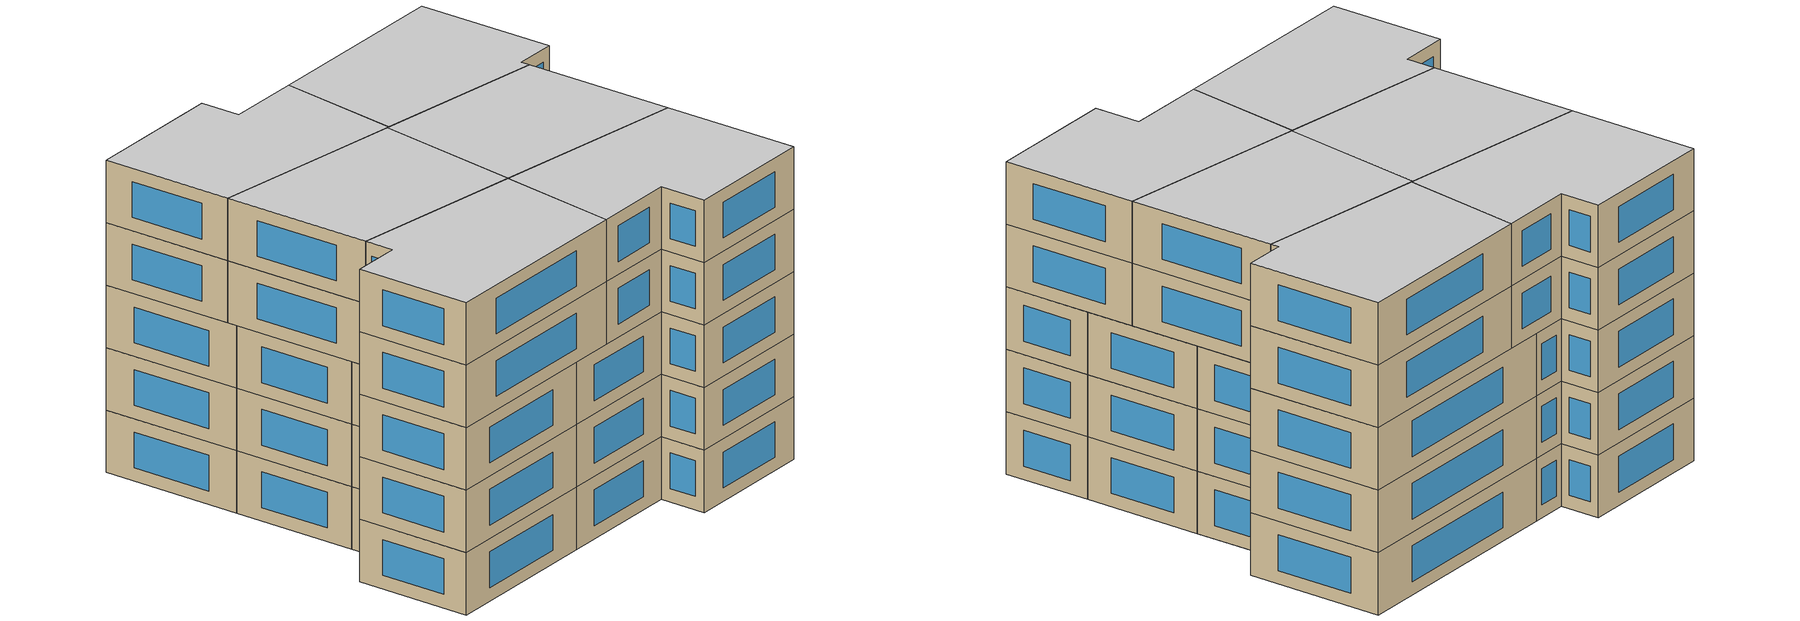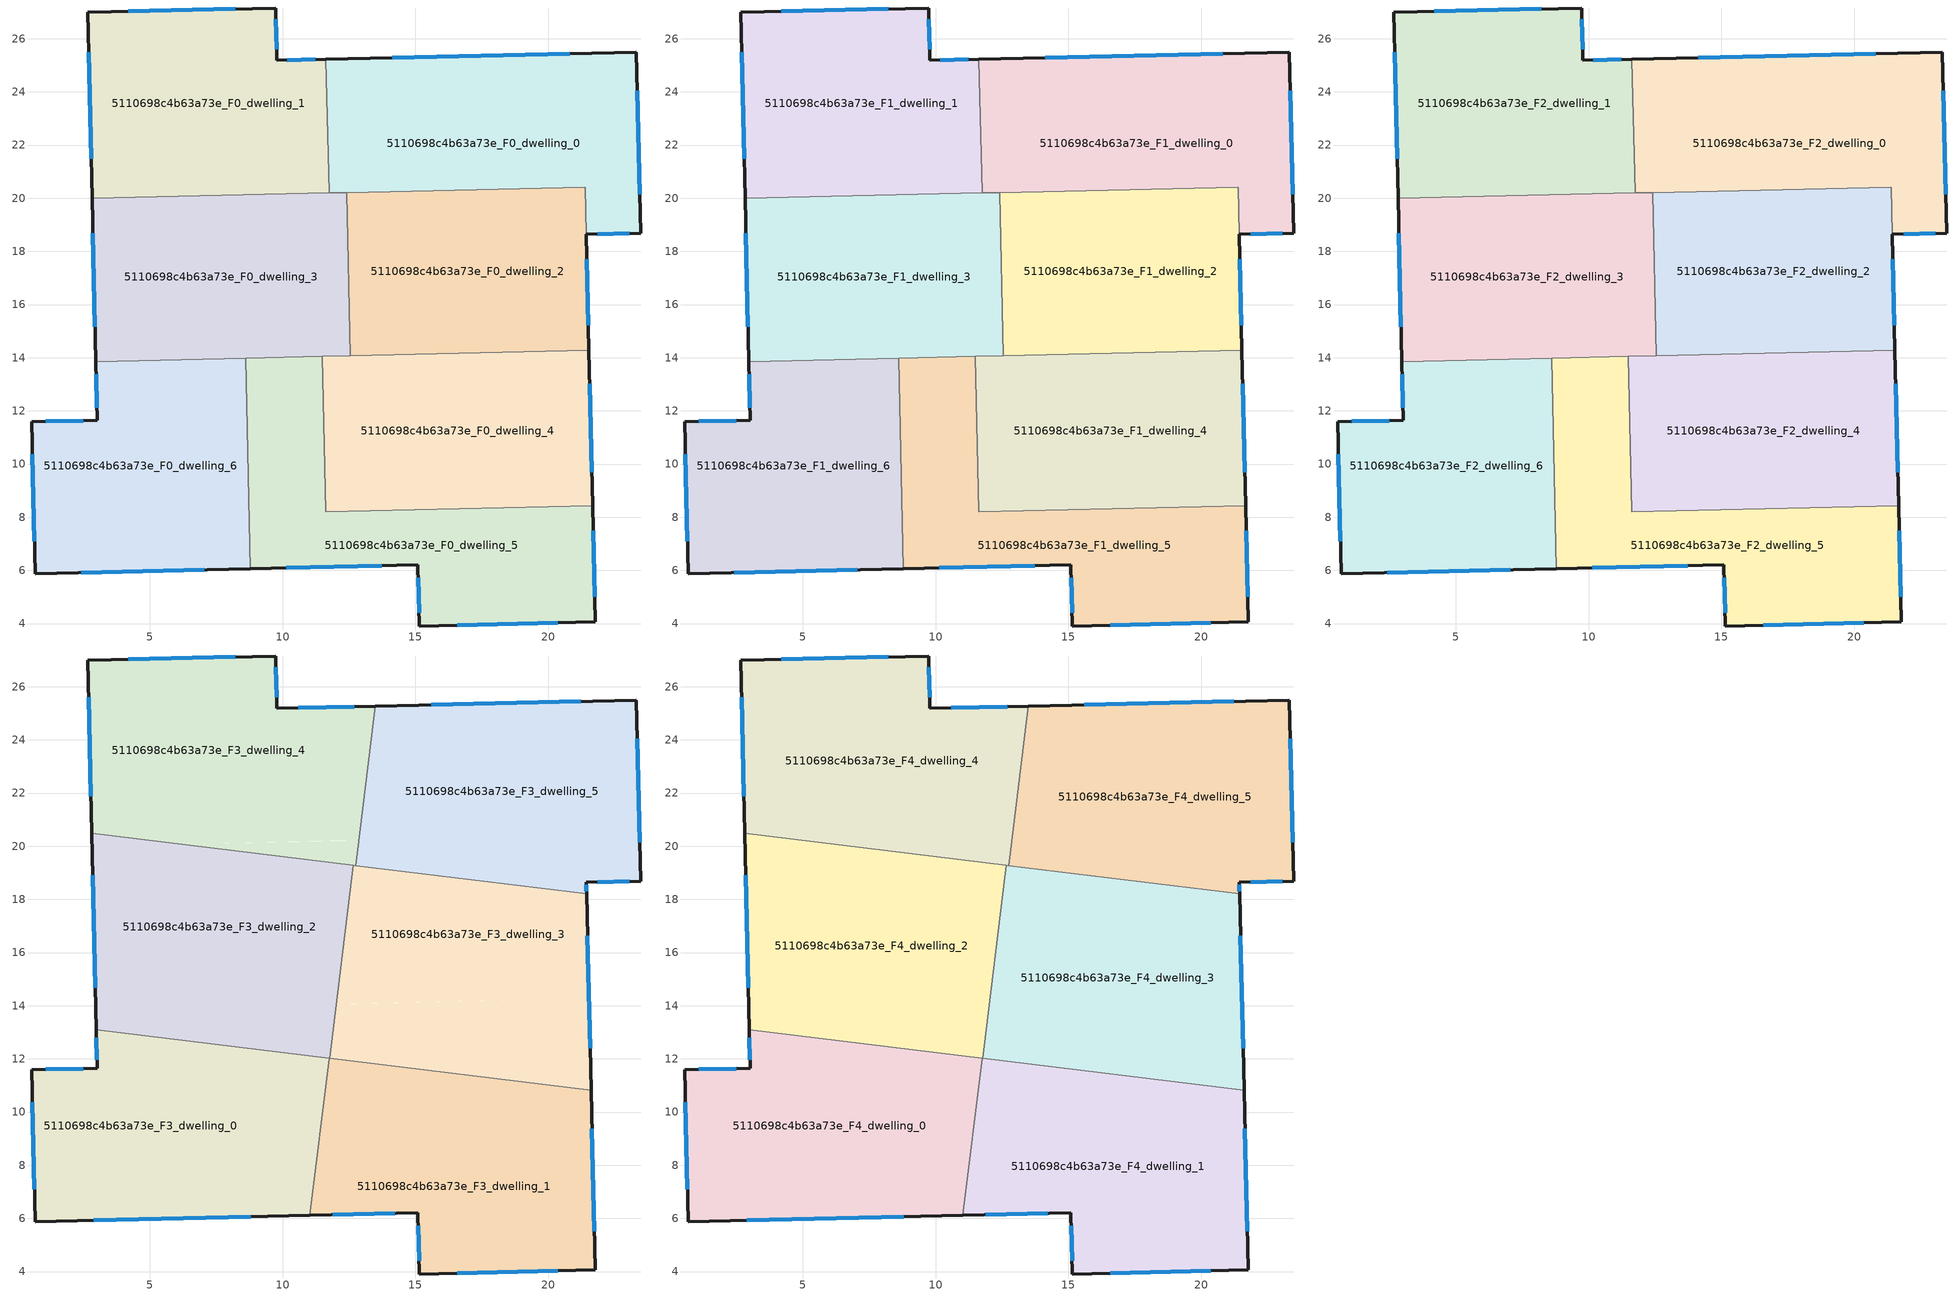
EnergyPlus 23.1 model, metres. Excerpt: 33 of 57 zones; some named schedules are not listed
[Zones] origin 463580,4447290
5110698c4b63a73e_F0_dwelling_0
 floor ground (EU_floor_Construction): 23.31,25.49 23.48,18.69 21.42,18.64 21.38,20.42 11.75,20.2 11.63,25.23 z0
 wall outside (EU_wall_Construction): 21.42,18.64 23.48,18.69 23.31,25.49 11.63,25.23 z0:3
 wall to 5110698c4b63a73e_F0_dwelling_1 (EU_wall_Construction): 11.63,25.23 11.75,20.2 z0:3
 wall to 5110698c4b63a73e_F0_dwelling_2 (EU_wall_Construction): 12.41,20.21 21.38,20.42 21.42,18.64 z0:3
 wall to 5110698c4b63a73e_F0_dwelling_3 (EU_wall_Construction): 11.75,20.2 12.41,20.21 z0:3
 window (EU_Window_Construction): 20.81,25.44 14.13,25.29 / 23.44,20.14 23.35,24.03 / 21.86,18.65 23.04,18.68 z0.64:2.36
5110698c4b63a73e_F0_dwelling_1
 floor ground (EU_floor_Construction): 11.63,25.23 11.75,20.2 2.83,20 2.67,26.99 9.74,27.16 9.79,25.19 z0
 wall outside (EU_wall_Construction): 11.63,25.23 9.79,25.19 9.74,27.16 2.67,26.99 2.83,20 z0:3
 wall to 5110698c4b63a73e_F0_dwelling_3 (EU_wall_Construction): 2.83,20 11.75,20.2 z0:3
 window (EU_Window_Construction): 8.23,27.12 4.19,27.03 / 9.78,25.61 9.75,26.74 / 11.24,25.22 10.19,25.2 / 2.71,25.49 2.8,21.49 z0.64:2.36
5110698c4b63a73e_F0_dwelling_2
 floor ground (EU_floor_Construction): 21.38,20.42 21.53,14.28 12.55,14.08 12.41,20.21 z0
 wall outside (EU_wall_Construction): 21.53,14.28 21.42,18.64 z0:3
 wall to 5110698c4b63a73e_F0_dwelling_3 (EU_wall_Construction): 12.41,20.21 12.55,14.08 z0:3
 wall to 5110698c4b63a73e_F0_dwelling_4 (EU_wall_Construction): 12.55,14.08 21.53,14.28 z0:3
 window (EU_Window_Construction): 21.5,15.22 21.45,17.71 z0.64:2.36
5110698c4b63a73e_F0_dwelling_3
 floor ground (EU_floor_Construction): 12.41,20.21 12.55,14.08 2.97,13.86 2.83,20 z0
 wall outside (EU_wall_Construction): 2.83,20 2.97,13.86 z0:3
 wall to 5110698c4b63a73e_F0_dwelling_6 (EU_wall_Construction): 2.97,13.86 8.61,13.99 z0:3
 wall to 5110698c4b63a73e_F0_dwelling_5 (EU_wall_Construction): 8.61,13.99 11.48,14.05 z0:3
 wall to 5110698c4b63a73e_F0_dwelling_4 (EU_wall_Construction): 11.48,14.05 12.55,14.08 z0:3
 window (EU_Window_Construction): 2.86,18.68 2.94,15.17 z0.64:2.36
5110698c4b63a73e_F0_dwelling_4
 floor ground (EU_floor_Construction): 21.53,14.28 21.66,8.43 11.62,8.2 11.48,14.05 z0
 wall outside (EU_wall_Construction): 21.66,8.43 21.53,14.28 z0:3
 wall to 5110698c4b63a73e_F0_dwelling_5 (EU_wall_Construction): 11.48,14.05 11.62,8.2 21.66,8.43 z0:3
 window (EU_Window_Construction): 21.63,9.68 21.55,13.03 z0.64:2.36
5110698c4b63a73e_F0_dwelling_5
 floor ground (EU_floor_Construction): 21.66,8.43 21.76,4.07 15.15,3.91 15.09,6.21 8.79,6.06 8.61,13.99 11.48,14.05 11.62,8.2 z0
 wall outside (EU_wall_Construction): 8.79,6.06 15.09,6.21 15.15,3.91 21.76,4.07 21.66,8.43 z0:3
 wall to 5110698c4b63a73e_F0_dwelling_6 (EU_wall_Construction): 8.61,13.99 8.79,6.06 z0:3
 window (EU_Window_Construction): 21.74,5 21.68,7.5 / 16.56,3.94 20.34,4.03 / 15.1,5.71 15.13,4.4 / 10.14,6.09 13.74,6.18 z0.64:2.36
5110698c4b63a73e_F0_dwelling_6
 floor ground (EU_floor_Construction): 8.61,13.99 8.79,6.06 0.69,5.88 0.56,11.59 3.03,11.65 2.97,13.86 z0
 wall outside (EU_wall_Construction): 2.97,13.86 3.03,11.65 0.56,11.59 0.69,5.88 8.79,6.06 z0:3
 window (EU_Window_Construction): 2.98,13.38 3.01,12.12 / 2.43,5.92 7.06,6.02 / 0.59,10.37 0.66,7.1 / 2.5,11.64 1.09,11.61 z0.64:2.36
5110698c4b63a73e_F1_dwelling_0
 floor to 5110698c4b63a73e_F0_dwelling_0 (EU_floor_Construction): 23.31,25.49 23.48,18.69 21.42,18.64 21.38,20.42 11.75,20.2 11.63,25.23 z3
 wall outside (EU_wall_Construction): 21.42,18.64 23.48,18.69 23.31,25.49 11.63,25.23 z3:6
 wall to 5110698c4b63a73e_F1_dwelling_1 (EU_wall_Construction): 11.63,25.23 11.75,20.2 z3:6
 wall to 5110698c4b63a73e_F1_dwelling_2 (EU_wall_Construction): 12.41,20.21 21.38,20.42 21.42,18.64 z3:6
 wall to 5110698c4b63a73e_F1_dwelling_3 (EU_wall_Construction): 11.75,20.2 12.41,20.21 z3:6
 window (EU_Window_Construction): 20.81,25.44 14.13,25.29 / 23.44,20.14 23.35,24.03 / 21.86,18.65 23.04,18.68 z3.64:5.36
5110698c4b63a73e_F1_dwelling_1
 floor to 5110698c4b63a73e_F0_dwelling_1 (EU_floor_Construction): 11.63,25.23 11.75,20.2 2.83,20 2.67,26.99 9.74,27.16 9.79,25.19 z3
 wall outside (EU_wall_Construction): 11.63,25.23 9.79,25.19 9.74,27.16 2.67,26.99 2.83,20 z3:6
 wall to 5110698c4b63a73e_F1_dwelling_3 (EU_wall_Construction): 2.83,20 11.75,20.2 z3:6
 window (EU_Window_Construction): 8.23,27.12 4.19,27.03 / 9.78,25.61 9.75,26.74 / 11.24,25.22 10.19,25.2 / 2.71,25.49 2.8,21.49 z3.64:5.36
5110698c4b63a73e_F1_dwelling_2
 floor to 5110698c4b63a73e_F0_dwelling_2 (EU_floor_Construction): 21.38,20.42 21.53,14.28 12.55,14.08 12.41,20.21 z3
 wall outside (EU_wall_Construction): 21.53,14.28 21.42,18.64 z3:6
 wall to 5110698c4b63a73e_F1_dwelling_3 (EU_wall_Construction): 12.41,20.21 12.55,14.08 z3:6
 wall to 5110698c4b63a73e_F1_dwelling_4 (EU_wall_Construction): 12.55,14.08 21.53,14.28 z3:6
 window (EU_Window_Construction): 21.5,15.22 21.45,17.71 z3.64:5.36
5110698c4b63a73e_F1_dwelling_3
 floor to 5110698c4b63a73e_F0_dwelling_3 (EU_floor_Construction): 12.41,20.21 12.55,14.08 2.97,13.86 2.83,20 z3
 wall outside (EU_wall_Construction): 2.83,20 2.97,13.86 z3:6
 wall to 5110698c4b63a73e_F1_dwelling_6 (EU_wall_Construction): 2.97,13.86 8.61,13.99 z3:6
 wall to 5110698c4b63a73e_F1_dwelling_5 (EU_wall_Construction): 8.61,13.99 11.48,14.05 z3:6
 wall to 5110698c4b63a73e_F1_dwelling_4 (EU_wall_Construction): 11.48,14.05 12.55,14.08 z3:6
 window (EU_Window_Construction): 2.86,18.68 2.94,15.17 z3.64:5.36
5110698c4b63a73e_F1_dwelling_4
 floor to 5110698c4b63a73e_F0_dwelling_4 (EU_floor_Construction): 21.53,14.28 21.66,8.43 11.62,8.2 11.48,14.05 z3
 wall outside (EU_wall_Construction): 21.66,8.43 21.53,14.28 z3:6
 wall to 5110698c4b63a73e_F1_dwelling_5 (EU_wall_Construction): 11.48,14.05 11.62,8.2 21.66,8.43 z3:6
 window (EU_Window_Construction): 21.63,9.68 21.55,13.03 z3.64:5.36
5110698c4b63a73e_F1_dwelling_5
 floor to 5110698c4b63a73e_F0_dwelling_5 (EU_floor_Construction): 21.66,8.43 21.76,4.07 15.15,3.91 15.09,6.21 8.79,6.06 8.61,13.99 11.48,14.05 11.62,8.2 z3
 wall outside (EU_wall_Construction): 8.79,6.06 15.09,6.21 15.15,3.91 21.76,4.07 21.66,8.43 z3:6
 wall to 5110698c4b63a73e_F1_dwelling_6 (EU_wall_Construction): 8.61,13.99 8.79,6.06 z3:6
 window (EU_Window_Construction): 21.74,5 21.68,7.5 / 16.56,3.94 20.34,4.03 / 15.1,5.71 15.13,4.4 / 10.14,6.09 13.74,6.18 z3.64:5.36
5110698c4b63a73e_F1_dwelling_6
 floor to 5110698c4b63a73e_F0_dwelling_6 (EU_floor_Construction): 8.61,13.99 8.79,6.06 0.69,5.88 0.56,11.59 3.03,11.65 2.97,13.86 z3
 wall outside (EU_wall_Construction): 2.97,13.86 3.03,11.65 0.56,11.59 0.69,5.88 8.79,6.06 z3:6
 window (EU_Window_Construction): 2.98,13.38 3.01,12.12 / 2.43,5.92 7.06,6.02 / 0.59,10.37 0.66,7.1 / 2.5,11.64 1.09,11.61 z3.64:5.36
5110698c4b63a73e_F2_dwelling_0
 floor to 5110698c4b63a73e_F1_dwelling_0 (EU_floor_Construction): 23.31,25.49 23.48,18.69 21.42,18.64 21.38,20.42 11.75,20.2 11.63,25.23 z6
 wall outside (EU_wall_Construction): 21.42,18.64 23.48,18.69 23.31,25.49 11.63,25.23 z6:9
 wall to 5110698c4b63a73e_F2_dwelling_1 (EU_wall_Construction): 11.63,25.23 11.75,20.2 z6:9
 wall to 5110698c4b63a73e_F2_dwelling_2 (EU_wall_Construction): 12.41,20.21 21.38,20.42 21.42,18.64 z6:9
 wall to 5110698c4b63a73e_F2_dwelling_3 (EU_wall_Construction): 11.75,20.2 12.41,20.21 z6:9
 window (EU_Window_Construction): 20.81,25.44 14.13,25.29 / 23.44,20.14 23.35,24.03 / 21.86,18.65 23.04,18.68 z6.64:8.36
5110698c4b63a73e_F2_dwelling_1
 floor to 5110698c4b63a73e_F1_dwelling_1 (EU_floor_Construction): 11.63,25.23 11.75,20.2 2.83,20 2.67,26.99 9.74,27.16 9.79,25.19 z6
 wall outside (EU_wall_Construction): 11.63,25.23 9.79,25.19 9.74,27.16 2.67,26.99 2.83,20 z6:9
 wall to 5110698c4b63a73e_F2_dwelling_3 (EU_wall_Construction): 2.83,20 11.75,20.2 z6:9
 window (EU_Window_Construction): 8.23,27.12 4.19,27.03 / 9.78,25.61 9.75,26.74 / 11.24,25.22 10.19,25.2 / 2.71,25.49 2.8,21.49 z6.64:8.36
5110698c4b63a73e_F2_dwelling_2
 floor to 5110698c4b63a73e_F1_dwelling_2 (EU_floor_Construction): 21.38,20.42 21.53,14.28 12.55,14.08 12.41,20.21 z6
 wall outside (EU_wall_Construction): 21.53,14.28 21.42,18.64 z6:9
 wall to 5110698c4b63a73e_F2_dwelling_3 (EU_wall_Construction): 12.41,20.21 12.55,14.08 z6:9
 wall to 5110698c4b63a73e_F2_dwelling_4 (EU_wall_Construction): 12.55,14.08 21.53,14.28 z6:9
 window (EU_Window_Construction): 21.5,15.22 21.45,17.71 z6.64:8.36
5110698c4b63a73e_F2_dwelling_3
 floor to 5110698c4b63a73e_F1_dwelling_3 (EU_floor_Construction): 12.41,20.21 12.55,14.08 2.97,13.86 2.83,20 z6
 wall outside (EU_wall_Construction): 2.83,20 2.97,13.86 z6:9
 wall to 5110698c4b63a73e_F2_dwelling_6 (EU_wall_Construction): 2.97,13.86 8.61,13.99 z6:9
 wall to 5110698c4b63a73e_F2_dwelling_5 (EU_wall_Construction): 8.61,13.99 11.48,14.05 z6:9
 wall to 5110698c4b63a73e_F2_dwelling_4 (EU_wall_Construction): 11.48,14.05 12.55,14.08 z6:9
 window (EU_Window_Construction): 2.86,18.68 2.94,15.17 z6.64:8.36
5110698c4b63a73e_F2_dwelling_4
 floor to 5110698c4b63a73e_F1_dwelling_4 (EU_floor_Construction): 21.53,14.28 21.66,8.43 11.62,8.2 11.48,14.05 z6
 wall outside (EU_wall_Construction): 21.66,8.43 21.53,14.28 z6:9
 wall to 5110698c4b63a73e_F2_dwelling_5 (EU_wall_Construction): 11.48,14.05 11.62,8.2 21.66,8.43 z6:9
 window (EU_Window_Construction): 21.63,9.68 21.55,13.03 z6.64:8.36
 ceiling adiabatic (EU_roof_Construction): 21.66,8.43 21.53,14.28 11.48,14.05 12.02,14.06 11.77,12.02 11.53,12.05 21.6,10.82 z9
5110698c4b63a73e_F2_dwelling_5
 floor to 5110698c4b63a73e_F1_dwelling_5 (EU_floor_Construction): 21.66,8.43 21.76,4.07 15.15,3.91 15.09,6.21 8.79,6.06 8.61,13.99 11.48,14.05 11.62,8.2 z6
 wall outside (EU_wall_Construction): 8.79,6.06 15.09,6.21 15.15,3.91 21.76,4.07 21.66,8.43 z6:9
 wall to 5110698c4b63a73e_F2_dwelling_6 (EU_wall_Construction): 8.61,13.99 8.79,6.06 z6:9
 window (EU_Window_Construction): 21.74,5 21.68,7.5 / 16.56,3.94 20.34,4.03 / 15.1,5.71 15.13,4.4 / 10.14,6.09 13.74,6.18 z6.64:8.36
5110698c4b63a73e_F2_dwelling_6
 floor to 5110698c4b63a73e_F1_dwelling_6 (EU_floor_Construction): 8.61,13.99 8.79,6.06 0.69,5.88 0.56,11.59 3.03,11.65 2.97,13.86 z6
 wall outside (EU_wall_Construction): 2.97,13.86 3.03,11.65 0.56,11.59 0.69,5.88 8.79,6.06 z6:9
 window (EU_Window_Construction): 2.98,13.38 3.01,12.12 / 2.43,5.92 7.06,6.02 / 0.59,10.37 0.66,7.1 / 2.5,11.64 1.09,11.61 z6.64:8.36
5110698c4b63a73e_F3_dwelling_0
 floor to 5110698c4b63a73e_F2_dwelling_6 (EU_floor_Construction): 8.65,12.41 8.79,6.06 0.69,5.88 0.56,11.59 3.03,11.65 2.99,13.1 z9
 floor to 5110698c4b63a73e_F2_dwelling_5 (EU_floor_Construction): 11.53,12.05 11.57,10.51 11.03,6.11 8.79,6.06 8.65,12.41 z9
 floor to 5110698c4b63a73e_F2_dwelling_4 (EU_floor_Construction): 11.75,12.03 11.57,10.51 11.53,12.05 z9
 wall outside (EU_wall_Construction): 2.99,13.1 3.03,11.65 0.56,11.59 0.69,5.88 11.03,6.11 z9:12
 wall to 5110698c4b63a73e_F3_dwelling_1 (EU_wall_Construction): 11.03,6.11 11.75,12.03 z9:12
 wall to 5110698c4b63a73e_F3_dwelling_2 (EU_wall_Construction): 11.75,12.03 2.99,13.1 z9:12
 window (EU_Window_Construction): 3,12.79 3.02,11.96 / 2.9,5.93 8.81,6.06 / 0.59,10.37 0.66,7.1 / 2.5,11.64 1.09,11.61 z9.64:11.36
5110698c4b63a73e_F3_dwelling_1
 floor to 5110698c4b63a73e_F2_dwelling_5 (EU_floor_Construction): 21.66,8.43 21.76,4.07 15.15,3.91 15.09,6.21 11.03,6.11 11.57,10.51 11.62,8.2 z9
 floor to 5110698c4b63a73e_F2_dwelling_4 (EU_floor_Construction): 21.6,10.82 21.66,8.43 11.62,8.2 11.57,10.51 11.75,12.03 z9
 wall outside (EU_wall_Construction): 11.03,6.11 15.09,6.21 15.15,3.91 21.76,4.07 21.6,10.82 z9:12
 wall to 5110698c4b63a73e_F3_dwelling_3 (EU_wall_Construction): 21.6,10.82 11.77,12.02 z9:12
 wall to 5110698c4b63a73e_F3_dwelling_2 (EU_wall_Construction): 11.77,12.02 11.75,12.03 z9:12
 window (EU_Window_Construction): 21.73,5.51 21.64,9.37 / 16.56,3.94 20.34,4.03 / 15.1,5.71 15.13,4.4 / 11.9,6.13 14.22,6.19 z9.64:11.36
5110698c4b63a73e_F3_dwelling_2
 floor to 5110698c4b63a73e_F2_dwelling_3 (EU_floor_Construction): 12.43,19.31 12.46,17.69 12.02,14.06 2.97,13.86 2.83,20 6.22,20.07 z9
 floor to 5110698c4b63a73e_F2_dwelling_6 (EU_floor_Construction): 8.61,13.99 8.65,12.41 2.99,13.1 2.97,13.86 z9
 floor to 5110698c4b63a73e_F2_dwelling_1 (EU_floor_Construction): 6.22,20.07 2.83,20 2.82,20.49 z9
 floor to 5110698c4b63a73e_F2_dwelling_2 (EU_floor_Construction): 12.66,19.28 12.46,17.69 12.43,19.31 z9
 floor to 5110698c4b63a73e_F2_dwelling_5 (EU_floor_Construction): 11.48,14.05 11.53,12.05 8.65,12.41 8.61,13.99 z9
 floor to 5110698c4b63a73e_F2_dwelling_4 (EU_floor_Construction): 12.02,14.06 11.77,12.02 11.53,12.05 11.48,14.05 z9
 wall outside (EU_wall_Construction): 2.82,20.49 2.99,13.1 z9:12
 wall to 5110698c4b63a73e_F3_dwelling_3 (EU_wall_Construction): 11.77,12.02 12.66,19.28 z9:12
 wall to 5110698c4b63a73e_F3_dwelling_4 (EU_wall_Construction): 12.66,19.28 2.82,20.49 z9:12
 window (EU_Window_Construction): 2.86,18.91 2.96,14.68 z9.64:11.36
5110698c4b63a73e_F3_dwelling_3
 floor to 5110698c4b63a73e_F2_dwelling_2 (EU_floor_Construction): 21.43,18.21 21.52,14.28 12.55,14.08 12.46,17.69 12.66,19.28 z9
 floor to 5110698c4b63a73e_F2_dwelling_3 (EU_floor_Construction): 12.46,17.69 12.55,14.08 12.02,14.06 z9
 floor adiabatic (EU_floor_Construction): 21.52,14.28 21.6,10.82 11.77,12.02 12.02,14.06 z9
 wall outside (EU_wall_Construction): 21.6,10.82 21.43,18.21 z9:12
 wall to 5110698c4b63a73e_F3_dwelling_5 (EU_wall_Construction): 21.43,18.21 12.75,19.27 z9:12
 wall to 5110698c4b63a73e_F3_dwelling_4 (EU_wall_Construction): 12.75,19.27 12.66,19.28 z9:12
 window (EU_Window_Construction): 21.57,12.4 21.47,16.62 z9.64:11.36
5110698c4b63a73e_F3_dwelling_4
 floor to 5110698c4b63a73e_F2_dwelling_1 (EU_floor_Construction): 11.63,25.23 11.75,20.2 6.22,20.07 2.82,20.49 2.67,26.99 9.74,27.16 9.79,25.19 z9
 floor to 5110698c4b63a73e_F2_dwelling_0 (EU_floor_Construction): 13.48,25.27 12.87,20.22 11.75,20.2 11.63,25.23 z9
 floor to 5110698c4b63a73e_F2_dwelling_3 (EU_floor_Construction): 12.41,20.21 12.43,19.31 6.22,20.07 z9
 floor to 5110698c4b63a73e_F2_dwelling_2 (EU_floor_Construction): 12.87,20.22 12.75,19.27 12.43,19.31 12.41,20.21 z9
 wall outside (EU_wall_Construction): 13.48,25.27 9.79,25.19 9.74,27.16 2.67,26.99 2.82,20.49 z9:12
 wall to 5110698c4b63a73e_F3_dwelling_5 (EU_wall_Construction): 12.75,19.27 13.48,25.27 z9:12
 window (EU_Window_Construction): 2.7,25.6 2.79,21.88 / 8.23,27.12 4.19,27.03 / 9.78,25.61 9.75,26.74 / 12.69,25.26 10.58,25.21 z9.64:11.36
5110698c4b63a73e_F3_dwelling_5
 floor to 5110698c4b63a73e_F2_dwelling_0 (EU_floor_Construction): 23.31,25.49 23.48,18.69 21.42,18.64 21.38,20.42 12.87,20.22 13.48,25.27 z9
 floor to 5110698c4b63a73e_F2_dwelling_2 (EU_floor_Construction): 21.38,20.42 21.43,18.21 12.75,19.27 12.87,20.22 z9
 wall outside (EU_wall_Construction): 21.43,18.21 21.42,18.64 23.48,18.69 23.31,25.49 13.48,25.27 z9:12
 window (EU_Window_Construction): 21.43,18.3 21.43,18.55 / 21.21,25.45 15.59,25.32 / 23.44,20.14 23.35,24.03 / 21.86,18.65 23.04,18.68 z9.64:11.36
5110698c4b63a73e_F4_dwelling_0
 floor to 5110698c4b63a73e_F3_dwelling_0 (EU_floor_Construction): 11.75,12.03 11.03,6.11 0.69,5.88 0.56,11.59 3.03,11.65 2.99,13.1 z12
 wall outside (EU_wall_Construction): 2.99,13.1 3.03,11.65 0.56,11.59 0.69,5.88 11.03,6.11 z12:15
 wall to 5110698c4b63a73e_F4_dwelling_1 (EU_wall_Construction): 11.03,6.11 11.75,12.03 z12:15
 wall to 5110698c4b63a73e_F4_dwelling_2 (EU_wall_Construction): 11.75,12.03 2.99,13.1 z12:15
 window (EU_Window_Construction): 3,12.79 3.02,11.96 / 2.9,5.93 8.81,6.06 / 0.59,10.37 0.66,7.1 / 2.5,11.64 1.09,11.61 z12.64:14.36
 ceiling to 5110698c4b63a73e_F5_dwelling_0 (EU_floor_Construction): 11.03,6.11 11.75,12.03 2.99,13.1 3.03,11.65 0.56,11.59 0.69,5.88 z15
5110698c4b63a73e_F4_dwelling_1
 floor to 5110698c4b63a73e_F3_dwelling_1 (EU_floor_Construction): 21.6,10.82 21.76,4.07 15.15,3.91 15.09,6.21 11.03,6.11 11.75,12.03 z12
 wall outside (EU_wall_Construction): 11.03,6.11 15.09,6.21 15.15,3.91 21.76,4.07 21.6,10.82 z12:15
 wall to 5110698c4b63a73e_F4_dwelling_3 (EU_wall_Construction): 21.6,10.82 11.77,12.02 z12:15
 wall to 5110698c4b63a73e_F4_dwelling_2 (EU_wall_Construction): 11.77,12.02 11.75,12.03 z12:15
 window (EU_Window_Construction): 21.73,5.51 21.64,9.37 / 16.56,3.94 20.34,4.03 / 15.1,5.71 15.13,4.4 / 11.9,6.13 14.22,6.19 z12.64:14.36
 ceiling to 5110698c4b63a73e_F5_dwelling_1 (EU_floor_Construction): 21.76,4.07 21.6,10.82 11.75,12.03 11.03,6.11 15.09,6.21 15.15,3.91 z15
5110698c4b63a73e_F4_dwelling_2
 floor to 5110698c4b63a73e_F3_dwelling_2 (EU_floor_Construction): 12.66,19.28 11.77,12.02 2.99,13.1 2.82,20.49 z12
 wall outside (EU_wall_Construction): 2.82,20.49 2.99,13.1 z12:15
 wall to 5110698c4b63a73e_F4_dwelling_3 (EU_wall_Construction): 11.77,12.02 12.66,19.28 z12:15
 wall to 5110698c4b63a73e_F4_dwelling_4 (EU_wall_Construction): 12.66,19.28 2.82,20.49 z12:15
 window (EU_Window_Construction): 2.86,18.91 2.96,14.68 z12.64:14.36
 ceiling to 5110698c4b63a73e_F5_dwelling_2 (EU_floor_Construction): 11.77,12.02 12.66,19.28 2.82,20.49 2.99,13.1 z15
5110698c4b63a73e_F4_dwelling_3
 floor to 5110698c4b63a73e_F3_dwelling_3 (EU_floor_Construction): 21.43,18.21 21.6,10.82 11.77,12.02 12.66,19.28 z12
 wall outside (EU_wall_Construction): 21.6,10.82 21.43,18.21 z12:15
 wall to 5110698c4b63a73e_F4_dwelling_5 (EU_wall_Construction): 21.43,18.21 12.75,19.27 z12:15
 wall to 5110698c4b63a73e_F4_dwelling_4 (EU_wall_Construction): 12.75,19.27 12.66,19.28 z12:15
 window (EU_Window_Construction): 21.57,12.4 21.47,16.62 z12.64:14.36
 ceiling to 5110698c4b63a73e_F5_dwelling_3 (EU_floor_Construction): 21.6,10.82 21.43,18.21 12.66,19.28 11.77,12.02 z15
5110698c4b63a73e_F4_dwelling_4
 floor to 5110698c4b63a73e_F3_dwelling_4 (EU_floor_Construction): 13.48,25.27 12.75,19.27 2.82,20.49 2.67,26.99 9.74,27.16 9.79,25.19 z12
 wall outside (EU_wall_Construction): 13.48,25.27 9.79,25.19 9.74,27.16 2.67,26.99 2.82,20.49 z12:15
 wall to 5110698c4b63a73e_F4_dwelling_5 (EU_wall_Construction): 12.75,19.27 13.48,25.27 z12:15
 window (EU_Window_Construction): 2.7,25.6 2.79,21.88 / 8.23,27.12 4.19,27.03 / 9.78,25.61 9.75,26.74 / 12.69,25.26 10.58,25.21 z12.64:14.36
 ceiling to 5110698c4b63a73e_F5_dwelling_4 (EU_floor_Construction): 12.75,19.27 13.48,25.27 9.79,25.19 9.74,27.16 2.67,26.99 2.82,20.49 z15
5110698c4b63a73e_F4_dwelling_5
 floor to 5110698c4b63a73e_F3_dwelling_5 (EU_floor_Construction): 23.31,25.49 23.48,18.69 21.42,18.64 21.43,18.21 12.75,19.27 13.48,25.27 z12
 wall outside (EU_wall_Construction): 21.43,18.21 21.42,18.64 23.48,18.69 23.31,25.49 13.48,25.27 z12:15
 window (EU_Window_Construction): 21.43,18.3 21.43,18.55 / 21.21,25.45 15.59,25.32 / 23.44,20.14 23.35,24.03 / 21.86,18.65 23.04,18.68 z12.64:14.36
 ceiling to 5110698c4b63a73e_F5_dwelling_5 (EU_floor_Construction): 23.48,18.69 23.31,25.49 13.48,25.27 12.75,19.27 21.43,18.21 21.42,18.64 z15
[Building]
EU S2 Campaign: North Axis=0; Terrain=City; Solar Distribution=FullExterior
[Site:Location]
Yerevan-Zvartnots.Intl.AP: Latitude=40.15; Longitude=44.383; Time Zone=4; Elevation=854
[SizingPeriod:WeatherFileDays]
AnnualSizingPeriod: Begin Month=1; Begin Day of Month=1; End Month=12; End Day of Month=31; Day of Week for Start Day=Monday; Use Weather File Daylight Saving Period=No; Use Weather File Rain and Snow Indicators=No
[MATERIAL]
EU_InternalMass_Material: Roughness=MediumRough; Thickness=0.1; Conductivity=1; Density=1800; Specific Heat=900; Thermal Absorptance=0.9; Solar Absorptance=0.7; Visible Absorptance=0.7
[MATERIAL:NOMASS] Roughness=MediumRough; Thermal Absorptance=0.9; Solar Absorptance=0.7; Visible Absorptance=0.7
Name | Thermal Resistance
EU_wall_NoMass | 1.05043
EU_roof_NoMass | 1.45357
EU_floor_NoMass | 0.478065
[WINDOWMATERIAL:SIMPLEGLAZINGSYSTEM]
EU_Window_SimpleGlazing: UFactor=2.5566; Solar Heat Gain Coefficient=0.75; Visible Transmittance=0.75
[CONSTRUCTION]
EU_wall_Construction: EU_wall_NoMass
EU_roof_Construction: EU_roof_NoMass
EU_floor_Construction: EU_floor_NoMass
EU_Window_Construction: EU_Window_SimpleGlazing
EU_InternalMass_Construction: EU_InternalMass_Material
[ZONE] Type=1; Multiplier=1; Ceiling Height=autocalculate; Floor Area=autocalculate; Part of Total Floor Area=Yes
Name | Volume
5110698c4b63a73e_F0_dwelling_0; 5110698c4b63a73e_F1_dwelling_0; 5110698c4b63a73e_F2_dwelling_0 | 187.305
5110698c4b63a73e_F3_dwelling_0; 5110698c4b63a73e_F4_dwelling_0; 5110698c4b63a73e_F3_dwelling_4; 5110698c4b63a73e_F4_dwelling_4 | 205.749
5110698c4b63a73e_F0_dwelling_1; 5110698c4b63a73e_F1_dwelling_1; 5110698c4b63a73e_F2_dwelling_1 | 176.364
5110698c4b63a73e_F3_dwelling_1; 5110698c4b63a73e_F4_dwelling_1 | 205.751
5110698c4b63a73e_F0_dwelling_2; 5110698c4b63a73e_F1_dwelling_2; 5110698c4b63a73e_F2_dwelling_2 | 165.368
5110698c4b63a73e_F3_dwelling_2; 5110698c4b63a73e_F4_dwelling_2 | 205.744
5110698c4b63a73e_F0_dwelling_3; 5110698c4b63a73e_F1_dwelling_3; 5110698c4b63a73e_F2_dwelling_3 | 176.361
5110698c4b63a73e_F3_dwelling_3; 5110698c4b63a73e_F4_dwelling_3 | 205.731
5110698c4b63a73e_F0_dwelling_4; 5110698c4b63a73e_F1_dwelling_4; 5110698c4b63a73e_F2_dwelling_4 | 176.345
5110698c4b63a73e_F0_dwelling_5; 5110698c4b63a73e_F1_dwelling_5; 5110698c4b63a73e_F2_dwelling_5 | 176.354
5110698c4b63a73e_F3_dwelling_5; 5110698c4b63a73e_F4_dwelling_5 | 205.753
5110698c4b63a73e_F0_dwelling_6; 5110698c4b63a73e_F1_dwelling_6; 5110698c4b63a73e_F2_dwelling_6 | 176.367
[INTERNALMASS] Construction=EU_InternalMass_Construction
Name | Zone or ZoneList | Surface Area
5110698c4b63a73e_F0_dwelling_0_EU_InternalMass | 5110698c4b63a73e_F0_dwelling_0 | 62.4339
5110698c4b63a73e_F0_dwelling_1_EU_InternalMass | 5110698c4b63a73e_F0_dwelling_1 | 58.7872
5110698c4b63a73e_F0_dwelling_2_EU_InternalMass | 5110698c4b63a73e_F0_dwelling_2 | 55.1405
5110698c4b63a73e_F0_dwelling_3_EU_InternalMass | 5110698c4b63a73e_F0_dwelling_3 | 58.7845
5110698c4b63a73e_F0_dwelling_4_EU_InternalMass | 5110698c4b63a73e_F0_dwelling_4 | 58.7817
5110698c4b63a73e_F0_dwelling_5_EU_InternalMass | 5110698c4b63a73e_F0_dwelling_5 | 58.7843
5110698c4b63a73e_F0_dwelling_6_EU_InternalMass | 5110698c4b63a73e_F0_dwelling_6 | 58.7875
5110698c4b63a73e_F1_dwelling_0_EU_InternalMass | 5110698c4b63a73e_F1_dwelling_0 | 62.4339
5110698c4b63a73e_F1_dwelling_1_EU_InternalMass | 5110698c4b63a73e_F1_dwelling_1 | 58.7872
5110698c4b63a73e_F1_dwelling_2_EU_InternalMass | 5110698c4b63a73e_F1_dwelling_2 | 55.1405
5110698c4b63a73e_F1_dwelling_3_EU_InternalMass | 5110698c4b63a73e_F1_dwelling_3 | 58.7845
5110698c4b63a73e_F1_dwelling_4_EU_InternalMass | 5110698c4b63a73e_F1_dwelling_4 | 58.7817
5110698c4b63a73e_F1_dwelling_5_EU_InternalMass | 5110698c4b63a73e_F1_dwelling_5 | 58.7843
5110698c4b63a73e_F1_dwelling_6_EU_InternalMass | 5110698c4b63a73e_F1_dwelling_6 | 58.7875
5110698c4b63a73e_F2_dwelling_0_EU_InternalMass | 5110698c4b63a73e_F2_dwelling_0 | 62.4339
5110698c4b63a73e_F2_dwelling_1_EU_InternalMass | 5110698c4b63a73e_F2_dwelling_1 | 58.7872
5110698c4b63a73e_F2_dwelling_2_EU_InternalMass | 5110698c4b63a73e_F2_dwelling_2 | 55.1405
5110698c4b63a73e_F2_dwelling_3_EU_InternalMass | 5110698c4b63a73e_F2_dwelling_3 | 58.7845
5110698c4b63a73e_F2_dwelling_4_EU_InternalMass | 5110698c4b63a73e_F2_dwelling_4 | 58.7817
5110698c4b63a73e_F2_dwelling_5_EU_InternalMass | 5110698c4b63a73e_F2_dwelling_5 | 58.7843
5110698c4b63a73e_F2_dwelling_6_EU_InternalMass | 5110698c4b63a73e_F2_dwelling_6 | 58.7875
5110698c4b63a73e_F3_dwelling_0_EU_InternalMass | 5110698c4b63a73e_F3_dwelling_0 | 68.583
5110698c4b63a73e_F3_dwelling_1_EU_InternalMass | 5110698c4b63a73e_F3_dwelling_1 | 68.5836
5110698c4b63a73e_F3_dwelling_2_EU_InternalMass | 5110698c4b63a73e_F3_dwelling_2 | 68.5814
5110698c4b63a73e_F3_dwelling_3_EU_InternalMass | 5110698c4b63a73e_F3_dwelling_3 | 68.5772
5110698c4b63a73e_F3_dwelling_4_EU_InternalMass | 5110698c4b63a73e_F3_dwelling_4 | 68.5833
5110698c4b63a73e_F3_dwelling_5_EU_InternalMass | 5110698c4b63a73e_F3_dwelling_5 | 68.5845
5110698c4b63a73e_F4_dwelling_0_EU_InternalMass | 5110698c4b63a73e_F4_dwelling_0 | 68.583
5110698c4b63a73e_F4_dwelling_1_EU_InternalMass | 5110698c4b63a73e_F4_dwelling_1 | 68.5836
5110698c4b63a73e_F4_dwelling_2_EU_InternalMass | 5110698c4b63a73e_F4_dwelling_2 | 68.5814
5110698c4b63a73e_F4_dwelling_3_EU_InternalMass | 5110698c4b63a73e_F4_dwelling_3 | 68.5772
5110698c4b63a73e_F4_dwelling_4_EU_InternalMass | 5110698c4b63a73e_F4_dwelling_4 | 68.5833
5110698c4b63a73e_F4_dwelling_5_EU_InternalMass | 5110698c4b63a73e_F4_dwelling_5 | 68.5845
[OTHEREQUIPMENT] Fuel Type=Electricity; Design Level Calculation Method=Watts/Area; Power per Zone Floor Area=1; Fraction Latent=0; Fraction Radiant=0; Fraction Lost=0; Carbon Dioxide Generation Rate=0; EndUse Subcategory=EU_Step8_InternalGains
Name | Zone or ZoneList or Space or SpaceList | Schedule
EU_Step8_InternalGain_5110698c4b63a73e_F0_dwelling_0_f000 | 5110698c4b63a73e_F0_dwelling_0 | EU_Step8_GainSchedule_5110698c4b63a73e_F0_dwelling_0_f000
EU_Step8_InternalGain_5110698c4b63a73e_F0_dwelling_1_f000 | 5110698c4b63a73e_F0_dwelling_1 | EU_Step8_GainSchedule_5110698c4b63a73e_F0_dwelling_1_f000
EU_Step8_InternalGain_5110698c4b63a73e_F0_dwelling_2_f000 | 5110698c4b63a73e_F0_dwelling_2 | EU_Step8_GainSchedule_5110698c4b63a73e_F0_dwelling_2_f000
EU_Step8_InternalGain_5110698c4b63a73e_F0_dwelling_3_f000 | 5110698c4b63a73e_F0_dwelling_3 | EU_Step8_GainSchedule_5110698c4b63a73e_F0_dwelling_3_f000
EU_Step8_InternalGain_5110698c4b63a73e_F0_dwelling_4_f000 | 5110698c4b63a73e_F0_dwelling_4 | EU_Step8_GainSchedule_5110698c4b63a73e_F0_dwelling_4_f000
EU_Step8_InternalGain_5110698c4b63a73e_F0_dwelling_5_f000 | 5110698c4b63a73e_F0_dwelling_5 | EU_Step8_GainSchedule_5110698c4b63a73e_F0_dwelling_5_f000
EU_Step8_InternalGain_5110698c4b63a73e_F0_dwelling_6_f000 | 5110698c4b63a73e_F0_dwelling_6 | EU_Step8_GainSchedule_5110698c4b63a73e_F0_dwelling_6_f000
EU_Step8_InternalGain_5110698c4b63a73e_F1_dwelling_0_f000 | 5110698c4b63a73e_F1_dwelling_0 | EU_Step8_GainSchedule_5110698c4b63a73e_F1_dwelling_0_f000
EU_Step8_InternalGain_5110698c4b63a73e_F1_dwelling_1_f000 | 5110698c4b63a73e_F1_dwelling_1 | EU_Step8_GainSchedule_5110698c4b63a73e_F1_dwelling_1_f000
EU_Step8_InternalGain_5110698c4b63a73e_F1_dwelling_2_f000 | 5110698c4b63a73e_F1_dwelling_2 | EU_Step8_GainSchedule_5110698c4b63a73e_F1_dwelling_2_f000
EU_Step8_InternalGain_5110698c4b63a73e_F1_dwelling_3_f000 | 5110698c4b63a73e_F1_dwelling_3 | EU_Step8_GainSchedule_5110698c4b63a73e_F1_dwelling_3_f000
EU_Step8_InternalGain_5110698c4b63a73e_F1_dwelling_4_f000 | 5110698c4b63a73e_F1_dwelling_4 | EU_Step8_GainSchedule_5110698c4b63a73e_F1_dwelling_4_f000
EU_Step8_InternalGain_5110698c4b63a73e_F1_dwelling_5_f000 | 5110698c4b63a73e_F1_dwelling_5 | EU_Step8_GainSchedule_5110698c4b63a73e_F1_dwelling_5_f000
EU_Step8_InternalGain_5110698c4b63a73e_F1_dwelling_6_f000 | 5110698c4b63a73e_F1_dwelling_6 | EU_Step8_GainSchedule_5110698c4b63a73e_F1_dwelling_6_f000
EU_Step8_InternalGain_5110698c4b63a73e_F2_dwelling_0_f000 | 5110698c4b63a73e_F2_dwelling_0 | EU_Step8_GainSchedule_5110698c4b63a73e_F2_dwelling_0_f000
EU_Step8_InternalGain_5110698c4b63a73e_F2_dwelling_1_f000 | 5110698c4b63a73e_F2_dwelling_1 | EU_Step8_GainSchedule_5110698c4b63a73e_F2_dwelling_1_f000
EU_Step8_InternalGain_5110698c4b63a73e_F2_dwelling_2_f000 | 5110698c4b63a73e_F2_dwelling_2 | EU_Step8_GainSchedule_5110698c4b63a73e_F2_dwelling_2_f000
EU_Step8_InternalGain_5110698c4b63a73e_F2_dwelling_3_f000 | 5110698c4b63a73e_F2_dwelling_3 | EU_Step8_GainSchedule_5110698c4b63a73e_F2_dwelling_3_f000
EU_Step8_InternalGain_5110698c4b63a73e_F2_dwelling_4_f000 | 5110698c4b63a73e_F2_dwelling_4 | EU_Step8_GainSchedule_5110698c4b63a73e_F2_dwelling_4_f000
EU_Step8_InternalGain_5110698c4b63a73e_F2_dwelling_5_f000 | 5110698c4b63a73e_F2_dwelling_5 | EU_Step8_GainSchedule_5110698c4b63a73e_F2_dwelling_5_f000
EU_Step8_InternalGain_5110698c4b63a73e_F2_dwelling_6_f000 | 5110698c4b63a73e_F2_dwelling_6 | EU_Step8_GainSchedule_5110698c4b63a73e_F2_dwelling_6_f000
EU_Step8_InternalGain_5110698c4b63a73e_F3_dwelling_0_f000 | 5110698c4b63a73e_F3_dwelling_0 | EU_Step8_GainSchedule_5110698c4b63a73e_F3_dwelling_0_f000
EU_Step8_InternalGain_5110698c4b63a73e_F3_dwelling_1_f000 | 5110698c4b63a73e_F3_dwelling_1 | EU_Step8_GainSchedule_5110698c4b63a73e_F3_dwelling_1_f000
EU_Step8_InternalGain_5110698c4b63a73e_F3_dwelling_2_f000 | 5110698c4b63a73e_F3_dwelling_2 | EU_Step8_GainSchedule_5110698c4b63a73e_F3_dwelling_2_f000
EU_Step8_InternalGain_5110698c4b63a73e_F3_dwelling_3_f000 | 5110698c4b63a73e_F3_dwelling_3 | EU_Step8_GainSchedule_5110698c4b63a73e_F3_dwelling_3_f000
EU_Step8_InternalGain_5110698c4b63a73e_F3_dwelling_4_f000 | 5110698c4b63a73e_F3_dwelling_4 | EU_Step8_GainSchedule_5110698c4b63a73e_F3_dwelling_4_f000
EU_Step8_InternalGain_5110698c4b63a73e_F3_dwelling_5_f000 | 5110698c4b63a73e_F3_dwelling_5 | EU_Step8_GainSchedule_5110698c4b63a73e_F3_dwelling_5_f000
EU_Step8_InternalGain_5110698c4b63a73e_F4_dwelling_0_f000 | 5110698c4b63a73e_F4_dwelling_0 | EU_Step8_GainSchedule_5110698c4b63a73e_F4_dwelling_0_f000
EU_Step8_InternalGain_5110698c4b63a73e_F4_dwelling_1_f000 | 5110698c4b63a73e_F4_dwelling_1 | EU_Step8_GainSchedule_5110698c4b63a73e_F4_dwelling_1_f000
EU_Step8_InternalGain_5110698c4b63a73e_F4_dwelling_2_f000 | 5110698c4b63a73e_F4_dwelling_2 | EU_Step8_GainSchedule_5110698c4b63a73e_F4_dwelling_2_f000
EU_Step8_InternalGain_5110698c4b63a73e_F4_dwelling_3_f000 | 5110698c4b63a73e_F4_dwelling_3 | EU_Step8_GainSchedule_5110698c4b63a73e_F4_dwelling_3_f000
EU_Step8_InternalGain_5110698c4b63a73e_F4_dwelling_4_f000 | 5110698c4b63a73e_F4_dwelling_4 | EU_Step8_GainSchedule_5110698c4b63a73e_F4_dwelling_4_f000
EU_Step8_InternalGain_5110698c4b63a73e_F4_dwelling_5_f000 | 5110698c4b63a73e_F4_dwelling_5 | EU_Step8_GainSchedule_5110698c4b63a73e_F4_dwelling_5_f000
[ZONEVENTILATION:DESIGNFLOWRATE] Schedule=EU_AlwaysOn; Design Flow Rate Calculation Method=AirChanges/Hour; Air Changes per Hour=0.557805; Ventilation Type=Natural; Fan Pressure Rise=0; Fan Total Efficiency=1; Constant Term Coefficient=1; Temperature Term Coefficient=0; Velocity Term Coefficient=0; Velocity Squared Term Coefficient=0; Minimum Indoor Temperature=-100; Maximum Indoor Temperature=100; Delta Temperature=-100; Minimum Outdoor Temperature=-100; Maximum Outdoor Temperature=100; Maximum Wind Speed=40
Name | Zone or ZoneList or Space or SpaceList
EU_ConstantAir_5110698c4b63a73e_F0_dwelling_0 | 5110698c4b63a73e_F0_dwelling_0
EU_ConstantAir_5110698c4b63a73e_F0_dwelling_1 | 5110698c4b63a73e_F0_dwelling_1
EU_ConstantAir_5110698c4b63a73e_F0_dwelling_2 | 5110698c4b63a73e_F0_dwelling_2
EU_ConstantAir_5110698c4b63a73e_F0_dwelling_3 | 5110698c4b63a73e_F0_dwelling_3
EU_ConstantAir_5110698c4b63a73e_F0_dwelling_4 | 5110698c4b63a73e_F0_dwelling_4
EU_ConstantAir_5110698c4b63a73e_F0_dwelling_5 | 5110698c4b63a73e_F0_dwelling_5
EU_ConstantAir_5110698c4b63a73e_F0_dwelling_6 | 5110698c4b63a73e_F0_dwelling_6
EU_ConstantAir_5110698c4b63a73e_F1_dwelling_0 | 5110698c4b63a73e_F1_dwelling_0
EU_ConstantAir_5110698c4b63a73e_F1_dwelling_1 | 5110698c4b63a73e_F1_dwelling_1
EU_ConstantAir_5110698c4b63a73e_F1_dwelling_2 | 5110698c4b63a73e_F1_dwelling_2
EU_ConstantAir_5110698c4b63a73e_F1_dwelling_3 | 5110698c4b63a73e_F1_dwelling_3
EU_ConstantAir_5110698c4b63a73e_F1_dwelling_4 | 5110698c4b63a73e_F1_dwelling_4
EU_ConstantAir_5110698c4b63a73e_F1_dwelling_5 | 5110698c4b63a73e_F1_dwelling_5
EU_ConstantAir_5110698c4b63a73e_F1_dwelling_6 | 5110698c4b63a73e_F1_dwelling_6
EU_ConstantAir_5110698c4b63a73e_F2_dwelling_0 | 5110698c4b63a73e_F2_dwelling_0
EU_ConstantAir_5110698c4b63a73e_F2_dwelling_1 | 5110698c4b63a73e_F2_dwelling_1
EU_ConstantAir_5110698c4b63a73e_F2_dwelling_2 | 5110698c4b63a73e_F2_dwelling_2
EU_ConstantAir_5110698c4b63a73e_F2_dwelling_3 | 5110698c4b63a73e_F2_dwelling_3
EU_ConstantAir_5110698c4b63a73e_F2_dwelling_4 | 5110698c4b63a73e_F2_dwelling_4
EU_ConstantAir_5110698c4b63a73e_F2_dwelling_5 | 5110698c4b63a73e_F2_dwelling_5
EU_ConstantAir_5110698c4b63a73e_F2_dwelling_6 | 5110698c4b63a73e_F2_dwelling_6
EU_ConstantAir_5110698c4b63a73e_F3_dwelling_0 | 5110698c4b63a73e_F3_dwelling_0
EU_ConstantAir_5110698c4b63a73e_F3_dwelling_1 | 5110698c4b63a73e_F3_dwelling_1
EU_ConstantAir_5110698c4b63a73e_F3_dwelling_2 | 5110698c4b63a73e_F3_dwelling_2
EU_ConstantAir_5110698c4b63a73e_F3_dwelling_3 | 5110698c4b63a73e_F3_dwelling_3
EU_ConstantAir_5110698c4b63a73e_F3_dwelling_4 | 5110698c4b63a73e_F3_dwelling_4
EU_ConstantAir_5110698c4b63a73e_F3_dwelling_5 | 5110698c4b63a73e_F3_dwelling_5
EU_ConstantAir_5110698c4b63a73e_F4_dwelling_0 | 5110698c4b63a73e_F4_dwelling_0
EU_ConstantAir_5110698c4b63a73e_F4_dwelling_1 | 5110698c4b63a73e_F4_dwelling_1
EU_ConstantAir_5110698c4b63a73e_F4_dwelling_2 | 5110698c4b63a73e_F4_dwelling_2
EU_ConstantAir_5110698c4b63a73e_F4_dwelling_3 | 5110698c4b63a73e_F4_dwelling_3
EU_ConstantAir_5110698c4b63a73e_F4_dwelling_4 | 5110698c4b63a73e_F4_dwelling_4
EU_ConstantAir_5110698c4b63a73e_F4_dwelling_5 | 5110698c4b63a73e_F4_dwelling_5
[HVACTEMPLATE:ZONE:IDEALLOADSAIRSYSTEM] System Availability Schedule=EU_AlwaysOn; Maximum Heating Supply Air Temperature=50; Minimum Cooling Supply Air Temperature=13; Maximum Heating Supply Air Humidity Ratio=0.0156; Minimum Cooling Supply Air Humidity Ratio=0.0077; Heating Limit=NoLimit; Cooling Limit=NoLimit; Heating Availability Schedule=EU_AlwaysOn; Cooling Availability Schedule=EU_CoolingOff; Dehumidification Control Type=ConstantSensibleHeatRatio; Cooling Sensible Heat Ratio=0.7; Dehumidification Setpoint=60; Humidification Control Type=None; Humidification Setpoint=30; Outdoor Air Method=None; Outdoor Air Flow Rate per Person=0.00944; Outdoor Air Flow Rate per Zone Floor Area=0; Outdoor Air Flow Rate per Zone=0; Demand Controlled Ventilation Type=None; Outdoor Air Economizer Type=NoEconomizer; Heat Recovery Type=None; Sensible Heat Recovery Effectiveness=0.7; Latent Heat Recovery Effectiveness=0.65
Name | Template Thermostat
5110698c4b63a73e_F0_dwelling_0 | EU_HeatOnly_5110698c4b63a73e_F0_dwelling_0
5110698c4b63a73e_F0_dwelling_1 | EU_HeatOnly_5110698c4b63a73e_F0_dwelling_1
5110698c4b63a73e_F0_dwelling_2 | EU_HeatOnly_5110698c4b63a73e_F0_dwelling_2
5110698c4b63a73e_F0_dwelling_3 | EU_HeatOnly_5110698c4b63a73e_F0_dwelling_3
5110698c4b63a73e_F0_dwelling_4 | EU_HeatOnly_5110698c4b63a73e_F0_dwelling_4
5110698c4b63a73e_F0_dwelling_5 | EU_HeatOnly_5110698c4b63a73e_F0_dwelling_5
5110698c4b63a73e_F0_dwelling_6 | EU_HeatOnly_5110698c4b63a73e_F0_dwelling_6
5110698c4b63a73e_F1_dwelling_0 | EU_HeatOnly_5110698c4b63a73e_F1_dwelling_0
5110698c4b63a73e_F1_dwelling_1 | EU_HeatOnly_5110698c4b63a73e_F1_dwelling_1
5110698c4b63a73e_F1_dwelling_2 | EU_HeatOnly_5110698c4b63a73e_F1_dwelling_2
5110698c4b63a73e_F1_dwelling_3 | EU_HeatOnly_5110698c4b63a73e_F1_dwelling_3
5110698c4b63a73e_F1_dwelling_4 | EU_HeatOnly_5110698c4b63a73e_F1_dwelling_4
5110698c4b63a73e_F1_dwelling_5 | EU_HeatOnly_5110698c4b63a73e_F1_dwelling_5
5110698c4b63a73e_F1_dwelling_6 | EU_HeatOnly_5110698c4b63a73e_F1_dwelling_6
5110698c4b63a73e_F2_dwelling_0 | EU_HeatOnly_5110698c4b63a73e_F2_dwelling_0
5110698c4b63a73e_F2_dwelling_1 | EU_HeatOnly_5110698c4b63a73e_F2_dwelling_1
5110698c4b63a73e_F2_dwelling_2 | EU_HeatOnly_5110698c4b63a73e_F2_dwelling_2
5110698c4b63a73e_F2_dwelling_3 | EU_HeatOnly_5110698c4b63a73e_F2_dwelling_3
5110698c4b63a73e_F2_dwelling_4 | EU_HeatOnly_5110698c4b63a73e_F2_dwelling_4
5110698c4b63a73e_F2_dwelling_5 | EU_HeatOnly_5110698c4b63a73e_F2_dwelling_5
5110698c4b63a73e_F2_dwelling_6 | EU_HeatOnly_5110698c4b63a73e_F2_dwelling_6
5110698c4b63a73e_F3_dwelling_0 | EU_HeatOnly_5110698c4b63a73e_F3_dwelling_0
5110698c4b63a73e_F3_dwelling_1 | EU_HeatOnly_5110698c4b63a73e_F3_dwelling_1
5110698c4b63a73e_F3_dwelling_2 | EU_HeatOnly_5110698c4b63a73e_F3_dwelling_2
5110698c4b63a73e_F3_dwelling_3 | EU_HeatOnly_5110698c4b63a73e_F3_dwelling_3
5110698c4b63a73e_F3_dwelling_4 | EU_HeatOnly_5110698c4b63a73e_F3_dwelling_4
5110698c4b63a73e_F3_dwelling_5 | EU_HeatOnly_5110698c4b63a73e_F3_dwelling_5
5110698c4b63a73e_F4_dwelling_0 | EU_HeatOnly_5110698c4b63a73e_F4_dwelling_0
5110698c4b63a73e_F4_dwelling_1 | EU_HeatOnly_5110698c4b63a73e_F4_dwelling_1
5110698c4b63a73e_F4_dwelling_2 | EU_HeatOnly_5110698c4b63a73e_F4_dwelling_2
5110698c4b63a73e_F4_dwelling_3 | EU_HeatOnly_5110698c4b63a73e_F4_dwelling_3
5110698c4b63a73e_F4_dwelling_4 | EU_HeatOnly_5110698c4b63a73e_F4_dwelling_4
5110698c4b63a73e_F4_dwelling_5 | EU_HeatOnly_5110698c4b63a73e_F4_dwelling_5
[SIZING:ZONE] Zone Cooling Design Supply Air Temperature Input Method=SupplyAirTemperature; Zone Cooling Design Supply Air Temperature=13; Zone Heating Design Supply Air Temperature Input Method=SupplyAirTemperature; Zone Heating Design Supply Air Temperature=50; Zone Cooling Design Supply Air Humidity Ratio=0.008; Zone Heating Design Supply Air Humidity Ratio=0.008; Cooling Design Air Flow Method=DesignDay; Cooling Design Air Flow Rate=0; Cooling Minimum Air Flow per Zone Floor Area=0.000762; Cooling Minimum Air Flow=0; Cooling Minimum Air Flow Fraction=0.2; Heating Design Air Flow Method=DesignDay; Heating Design Air Flow Rate=0; Heating Maximum Air Flow per Zone Floor Area=0.002032; Heating Maximum Air Flow=0.141576; Heating Maximum Air Flow Fraction=0.3; Account for Dedicated Outdoor Air System=No; Dedicated Outdoor Air System Control Strategy=NeutralSupplyAir; Dedicated Outdoor Air Low Setpoint Temperature for Design=autosize; Dedicated Outdoor Air High Setpoint Temperature for Design=autosize; Zone Load Sizing Method=Sensible Load Only No Latent Load; Zone Latent Cooling Design Supply Air Humidity Ratio Input Method=HumidityRatioDifference; Zone Cooling Design Supply Air Humidity Ratio Difference=0.005; Zone Latent Heating Design Supply Air Humidity Ratio Input Method=HumidityRatioDifference; Zone Humidification Design Supply Air Humidity Ratio Difference=0.005
5110698c4b63a73e_F0_dwelling_0; 5110698c4b63a73e_F0_dwelling_1; 5110698c4b63a73e_F0_dwelling_2; 5110698c4b63a73e_F0_dwelling_3; 5110698c4b63a73e_F0_dwelling_4; 5110698c4b63a73e_F0_dwelling_5; 5110698c4b63a73e_F0_dwelling_6; 5110698c4b63a73e_F1_dwelling_0; 5110698c4b63a73e_F1_dwelling_1; 5110698c4b63a73e_F1_dwelling_2; 5110698c4b63a73e_F1_dwelling_3; 5110698c4b63a73e_F1_dwelling_4; 5110698c4b63a73e_F1_dwelling_5; 5110698c4b63a73e_F1_dwelling_6; 5110698c4b63a73e_F2_dwelling_0; 5110698c4b63a73e_F2_dwelling_1; 5110698c4b63a73e_F2_dwelling_2; 5110698c4b63a73e_F2_dwelling_3; 5110698c4b63a73e_F2_dwelling_4; 5110698c4b63a73e_F2_dwelling_5; 5110698c4b63a73e_F2_dwelling_6; 5110698c4b63a73e_F3_dwelling_0; 5110698c4b63a73e_F3_dwelling_1; 5110698c4b63a73e_F3_dwelling_2; 5110698c4b63a73e_F3_dwelling_3; 5110698c4b63a73e_F3_dwelling_4; 5110698c4b63a73e_F3_dwelling_5; 5110698c4b63a73e_F4_dwelling_0; 5110698c4b63a73e_F4_dwelling_1; 5110698c4b63a73e_F4_dwelling_2; 5110698c4b63a73e_F4_dwelling_3; 5110698c4b63a73e_F4_dwelling_4; 5110698c4b63a73e_F4_dwelling_5
[SCHEDULE:FILE] Column Number=1; Rows to Skip at Top=0; Number of Hours of Data=8760; Column Separator=Comma; Interpolate to Timestep=No; Minutes per Item=60; Adjust Schedule for Daylight Savings=Yes
Name | File
EU_Step8_GainSchedule_5110698c4b63a73e_F0_dwelling_0_f000 | ../../schedules/5110698c4b63a73e/5110698c4b63a73e_F0_dwelling_0_f000_gain.csv
EU_Step8_GainSchedule_5110698c4b63a73e_F0_dwelling_1_f000 | ../../schedules/5110698c4b63a73e/5110698c4b63a73e_F0_dwelling_1_f000_gain.csv
EU_Step8_GainSchedule_5110698c4b63a73e_F0_dwelling_2_f000 | ../../schedules/5110698c4b63a73e/5110698c4b63a73e_F0_dwelling_2_f000_gain.csv
EU_Step8_GainSchedule_5110698c4b63a73e_F0_dwelling_3_f000 | ../../schedules/5110698c4b63a73e/5110698c4b63a73e_F0_dwelling_3_f000_gain.csv
EU_Step8_GainSchedule_5110698c4b63a73e_F0_dwelling_4_f000 | ../../schedules/5110698c4b63a73e/5110698c4b63a73e_F0_dwelling_4_f000_gain.csv
EU_Step8_GainSchedule_5110698c4b63a73e_F0_dwelling_5_f000 | ../../schedules/5110698c4b63a73e/5110698c4b63a73e_F0_dwelling_5_f000_gain.csv
